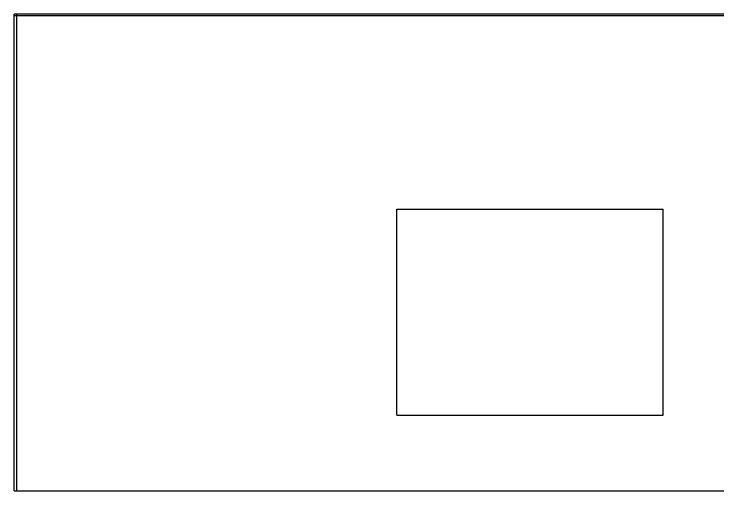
# Model space of a CAD drawing. Header units: millimetres. Extents: x 0 to 6709, y 0 to 2428.
# Drawn here: x 0 to 1477, y 0 to 1000 of the extents above; entities that cross this region are included whole.
import ezdxf

# ---------------------------------------------------------------- set-up
doc = ezdxf.new("R2010")
doc.units = ezdxf.units.MM
doc.layers.add('BORDERLINE', color=6, linetype='Continuous')

msp = doc.modelspace()

# ---------------------------------------------------------------- linework, layer by layer
at = {"color": 7, "linetype": 'Continuous'}
for p, q in [((803.26, 159.05), (803.26, 590.85)), ((803.26, 590.85), (1362.06, 590.85)), ((1362.06, 159.05), (1362.06, 590.85)), ((803.26, 159.05), (1362.06, 159.05))]:
    msp.add_line(p, q, dxfattribs=at)
at = {"layer": 'BORDERLINE'}
for p, q in [((2000, 1000), (0, 1000)), ((0, 0), (0, 1000)), ((2000, 996.5), (0, 996.5)), ((6, 0), (6, 1000)), ((0, 0), (2000, 0))]:
    msp.add_line(p, q, dxfattribs=at)

doc.saveas('drawing.dxf')
